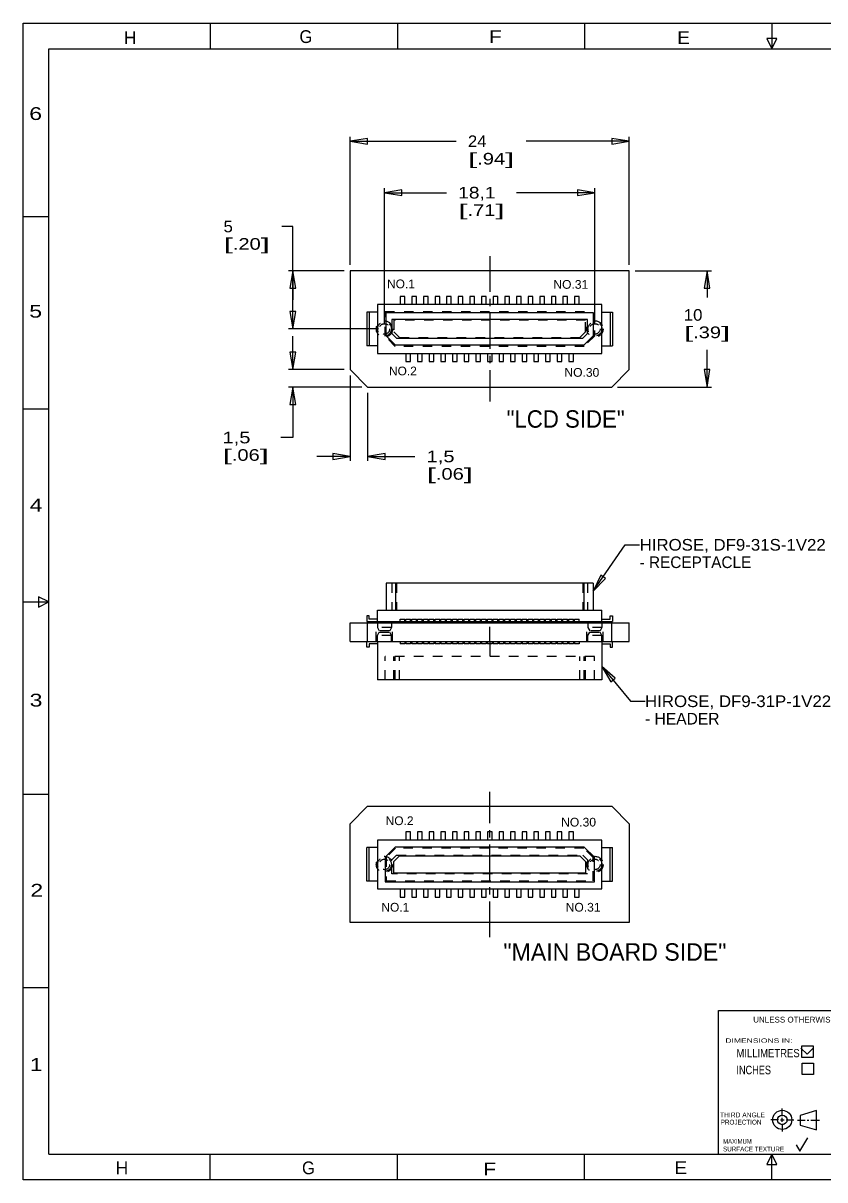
# Model space of a CAD drawing. Extents: x 21 to 278, y 4 to 203.
# Drawn here: x 20.7 to 158.6, y 3.7 to 202.5 of the extents above; entities that cross this region are included whole.
import ezdxf
from ezdxf.enums import TextEntityAlignment as Align

# ---------------------------------------------------------------- set-up
doc = ezdxf.new("R2010")
doc.units = 0
doc.header["$LTSCALE"] = 16.335
doc.header["$MEASUREMENT"] = 0
doc.linetypes.add('CENTER', pattern=[0.6, 0.375, -0.075, 0.075, -0.075])
doc.linetypes.add('HIDDEN', pattern=[0.2, 0.1, -0.1])
doc.layers.get('0').update_dxf_attribs({"linetype": 'CONTINUOUS'})
doc.layers.add('DEFAULT_1', color=7, linetype='CENTER')
doc.layers.add('DEFAULT_2', color=8, linetype='HIDDEN')
doc.styles.get("Standard").update_dxf_attribs({"font": 'txt', "width": 0.8})
doc.styles.add('TEXTSTYLE_1', font='shanno.ttf', dxfattribs={"width": 0.8})
doc.dimstyles.new('DIMSTYLE_1', dxfattribs={"dimtxt": 2, "dimasz": 3, "dimexe": 0.18, "dimexo": 0.0625, "dimgap": 0.09, "dimtad": 0, "dimtih": 1, "dimtoh": 1, "dimlfac": 0.5, "dimdsep": 46, "dimtxsty": 'Standard', "dimcen": 0.09, "dimadec": 0, "dimazin": 0, "dimtfac": 1, "dimtofl": 0, "dimtmove": 0, "dimatfit": 3, "dimfxl": 0, "dimtolj": 1, "dimarcsym": 0})

# ---------------------------------------------------------------- blocks, each defined once
blk = doc.blocks.new('*D0')
at = {"color": 2, "linetype": 'Continuous'}
for p, q in [((76.92, 160.94), (76.92, 182.95)), ((124.92, 160.94), (124.92, 182.95)), ((76.92, 182.2), (95.17, 182.2)), ((124.92, 182.2), (107.17, 182.2))]:
    blk.add_line(p, q, dxfattribs=at)
for points in [[(79.92, 182.7), (76.92, 182.2), (79.92, 181.7), (79.92, 182.7)], [(121.92, 181.7), (124.92, 182.2), (121.92, 182.7), (121.92, 181.7)]]:
    blk.add_lwpolyline(points, dxfattribs=at)
for s, width, p, p2 in [('24', 0.96, (97.17, 181.2), (100.37, 181.2)), ('[', 2.4, (97.17, 178.2), (98.77, 178.2)), ('.94', 1.2, (98.77, 178.2), (103.57, 178.2)), (']', 2.4, (103.57, 178.2), (105.17, 178.2))]:
    blk.add_text(s, height=2, dxfattribs=dict(at, width=width)).set_placement(p, p2, align=Align.FIT)
blk = doc.blocks.new('*D1')
at = {"color": 2, "linetype": 'Continuous'}
for p, q in [((125.92, 159.94), (139.05, 159.94)), ((138.3, 159.94), (138.3, 155.35)), ((138.3, 139.94), (138.3, 146.35)), ((122.92, 139.94), (139.05, 139.94))]:
    blk.add_line(p, q, dxfattribs=at)
for points in [[(138.8, 156.94), (138.3, 159.94), (137.8, 156.94), (138.8, 156.94)], [(137.8, 142.94), (138.3, 139.94), (138.8, 142.94), (137.8, 142.94)]]:
    blk.add_lwpolyline(points, dxfattribs=at)
for s, width, p, p2 in [('10', 1.371429, (134.3, 151.35), (137.5, 151.35)), ('[', 2.4, (134.3, 148.35), (135.9, 148.35)), ('.39', 1.2, (135.9, 148.35), (140.7, 148.35)), (']', 2.4, (140.7, 148.35), (142.3, 148.35))]:
    blk.add_text(s, height=2, dxfattribs=dict(at, width=width)).set_placement(p, p2, align=Align.FIT)
blk = doc.blocks.new('*D2')
at = {"color": 2, "linetype": 'Continuous'}
for p, q in [((82.82, 150.94), (82.82, 174.11)), ((82.82, 173.36), (93.51, 173.36)), ((119.02, 173.36), (105.51, 173.36)), ((119.02, 150.94), (119.02, 174.11))]:
    blk.add_line(p, q, dxfattribs=at)
for points in [[(85.82, 173.86), (82.82, 173.36), (85.82, 172.86), (85.82, 173.86)], [(116.02, 172.86), (119.02, 173.36), (116.02, 173.86), (116.02, 172.86)]]:
    blk.add_lwpolyline(points, dxfattribs=at)
for s, width, p, p2 in [('18,1', 1.28, (95.51, 172.36), (101.91, 172.36)), ('[', 2.4, (95.51, 169.36), (97.11, 169.36)), ('.71', 1.44, (97.11, 169.36), (101.91, 169.36)), (']', 2.4, (101.91, 169.36), (103.51, 169.36))]:
    blk.add_text(s, height=2, dxfattribs=dict(at, width=width)).set_placement(p, p2, align=Align.FIT)
blk = doc.blocks.new('*D3')
at = {"color": 2, "linetype": 'Continuous'}
for p, q in [((67.06, 142.94), (67.06, 148.69)), ((75.92, 142.94), (66.31, 142.94)), ((78.92, 139.94), (66.31, 139.94)), ((67.06, 139.94), (67.06, 131.27)), ((67.06, 131.27), (64.98, 131.27))]:
    blk.add_line(p, q, dxfattribs=at)
for points in [[(66.56, 145.94), (67.06, 142.94), (67.56, 145.94), (66.56, 145.94)], [(67.56, 136.94), (67.06, 139.94), (66.56, 136.94), (67.56, 136.94)]]:
    blk.add_lwpolyline(points, dxfattribs=at)
for s, width, p, p2 in [('1,5', 1.309091, (54.98, 130.27), (59.78, 130.27)), ('[', 2.4, (54.98, 127.27), (56.58, 127.27)), ('.06', 1.309091, (56.58, 127.27), (61.38, 127.27)), (']', 2.4, (61.38, 127.27), (62.98, 127.27))]:
    blk.add_text(s, height=2, dxfattribs=dict(at, width=width)).set_placement(p, p2, align=Align.FIT)
blk = doc.blocks.new('*D4')
at = {"color": 2, "linetype": 'Continuous'}
for p, q in [((76.92, 141.94), (76.92, 127.27)), ((79.92, 138.94), (79.92, 127.27)), ((76.92, 128.02), (71.17, 128.02)), ((79.92, 128.02), (88.07, 128.02))]:
    blk.add_line(p, q, dxfattribs=at)
for points in [[(73.92, 127.52), (76.92, 128.02), (73.92, 128.52), (73.92, 127.52)], [(82.92, 128.52), (79.92, 128.02), (82.92, 127.52), (82.92, 128.52)]]:
    blk.add_lwpolyline(points, dxfattribs=at)
for s, width, p, p2 in [('1,5', 1.309091, (90.07, 127.02), (94.87, 127.02)), ('[', 2.4, (90.07, 124.02), (91.67, 124.02)), ('.06', 1.309091, (91.67, 124.02), (96.47, 124.02)), (']', 2.4, (96.47, 124.02), (98.07, 124.02))]:
    blk.add_text(s, height=2, dxfattribs=dict(at, width=width)).set_placement(p, p2, align=Align.FIT)
blk = doc.blocks.new('*D6')
at = {"color": 2, "linetype": 'Continuous'}
for p, q in [((67.06, 167.55), (65.15, 167.55)), ((67.06, 154.94), (67.06, 167.55)), ((75.92, 159.94), (66.31, 159.94)), ((67.06, 159.94), (67.06, 154.94)), ((67.06, 149.94), (67.06, 154.94)), ((81.82, 149.94), (66.31, 149.94))]:
    blk.add_line(p, q, dxfattribs=at)
for points in [[(67.56, 156.94), (67.06, 159.94), (66.56, 156.94), (67.56, 156.94)], [(66.56, 152.94), (67.06, 149.94), (67.56, 152.94), (66.56, 152.94)]]:
    blk.add_lwpolyline(points, dxfattribs=at)
for s, width, p, p2 in [('5', 1.2, (55.15, 166.55), (56.75, 166.55)), ('[', 2.4, (55.15, 163.55), (56.75, 163.55)), ('.20', 1.309091, (56.75, 163.55), (61.55, 163.55)), (']', 2.4, (61.55, 163.55), (63.15, 163.55))]:
    blk.add_text(s, height=2, dxfattribs=dict(at, width=width)).set_placement(p, p2, align=Align.FIT)

msp = doc.modelspace()

# ---------------------------------------------------------------- linework, layer by layer
at = {"color": 3, "linetype": 'Continuous'}
for p, q in [((20.69, 3.66), (20.69, 202.505)), ((20.69, 202.505), (278.167, 202.505)), ((52.874, 202.505), (52.874, 198.11)), ((85.059, 202.505), (85.059, 198.11)), ((117.244, 202.505), (117.244, 198.11)), ((149.428, 202.505), (149.428, 198.11)), ((148.549, 199.868), (149.428, 198.11)), ((150.308, 199.868), (148.549, 199.868)), ((149.428, 198.11), (150.308, 199.868)), ((25.086, 8.056), (25.086, 198.11)), ((25.086, 198.11), (273.771, 198.11)), ((20.69, 169.292), (25.086, 169.292)), ((20.69, 136.189), (25.086, 136.189)), ((23.36, 103.89), (23.36, 102.132)), ((25.118, 103.011), (23.36, 103.89)), ((20.722, 103.011), (25.118, 103.011)), ((23.36, 102.132), (25.118, 103.011)), ((20.69, 69.985), (25.086, 69.985)), ((20.69, 36.757), (25.086, 36.757)), ((140.246, 32.783), (273.771, 32.783)), ((140.246, 8.056), (140.246, 32.783)), ((154.576, 26.691), (156.555, 26.691)), ((154.576, 24.712), (154.576, 26.691)), ((156.555, 26.691), (156.555, 24.712)), ((156.555, 24.712), (154.576, 24.712)), ((154.631, 23.747), (156.609, 23.747)), ((154.631, 21.769), (154.631, 23.747)), ((156.609, 23.747), (156.609, 21.769)), ((156.609, 21.769), (154.631, 21.769)), ((151.23, 14.632), (151.23, 15.95)), ((150.571, 13.972), (149.252, 13.972)), ((150.901, 13.972), (151.56, 13.972)), ((151.23, 13.643), (151.23, 14.302)), ((151.89, 13.972), (153.208, 13.972)), ((157.133, 15.564), (154.331, 14.739)), ((154.331, 14.739), (154.331, 13.091)), ((157.133, 12.267), (157.133, 15.564)), ((151.23, 13.313), (151.23, 11.994)), ((153.836, 13.915), (155.155, 13.915)), ((154.331, 13.091), (157.133, 12.267)), ((155.485, 13.915), (155.815, 13.915)), ((156.144, 13.915), (157.628, 13.915)), ((154.244, 8.587), (155.625, 10.901)), ((25.086, 8.056), (273.771, 8.056)), ((52.874, 3.66), (52.874, 8.056)), ((85.059, 3.66), (85.059, 8.056)), ((117.244, 3.66), (117.244, 8.056)), ((149.428, 8.056), (148.549, 6.298)), ((150.307, 6.298), (149.428, 8.056)), ((149.428, 3.66), (149.428, 8.056)), ((153.61, 9.676), (154.244, 8.587)), ((148.549, 6.298), (150.307, 6.298)), ((278.167, 3.66), (20.69, 3.66))]:
    msp.add_line(p, q, dxfattribs=at)
at = {"color": 7, "linetype": 'Continuous'}
for p, q in [((76.92, 159.94), (76.92, 142.94)), ((124.92, 159.94), (76.92, 159.94)), ((124.92, 142.94), (124.92, 159.94)), ((85.52, 155.54), (85.52, 154.14)), ((86.32, 155.54), (85.52, 155.54)), ((86.32, 154.14), (86.32, 155.54)), ((87.52, 155.54), (87.52, 154.14)), ((88.32, 155.54), (87.52, 155.54)), ((88.32, 154.14), (88.32, 155.54)), ((89.52, 155.54), (89.52, 154.14)), ((90.32, 155.54), (89.52, 155.54)), ((90.32, 154.14), (90.32, 155.54)), ((91.52, 155.54), (91.52, 154.14)), ((92.32, 155.54), (91.52, 155.54)), ((92.32, 154.14), (92.32, 155.54)), ((93.52, 155.54), (93.52, 154.14)), ((94.32, 155.54), (93.52, 155.54)), ((94.32, 154.14), (94.32, 155.54)), ((95.52, 155.54), (95.52, 154.14)), ((96.32, 155.54), (95.52, 155.54)), ((96.32, 154.14), (96.32, 155.54)), ((97.52, 155.54), (97.52, 154.14)), ((98.32, 155.54), (97.52, 155.54)), ((98.32, 154.14), (98.32, 155.54)), ((99.52, 155.54), (99.52, 154.14)), ((100.32, 155.54), (99.52, 155.54)), ((100.32, 154.14), (100.32, 155.54)), ((101.52, 155.54), (101.52, 154.14)), ((102.32, 155.54), (101.52, 155.54)), ((102.32, 154.14), (102.32, 155.54)), ((103.52, 155.54), (103.52, 154.14)), ((104.32, 155.54), (103.52, 155.54)), ((104.32, 154.14), (104.32, 155.54)), ((105.52, 155.54), (105.52, 154.14)), ((106.32, 155.54), (105.52, 155.54)), ((106.32, 154.14), (106.32, 155.54)), ((107.52, 155.54), (107.52, 154.14)), ((108.32, 155.54), (107.52, 155.54)), ((108.32, 154.14), (108.32, 155.54)), ((110.32, 155.54), (109.52, 155.54)), ((109.52, 155.54), (109.52, 154.14)), ((110.32, 154.14), (110.32, 155.54)), ((112.32, 155.54), (111.52, 155.54)), ((111.52, 155.54), (111.52, 154.14)), ((112.32, 154.14), (112.32, 155.54)), ((114.32, 155.54), (113.52, 155.54)), ((113.52, 155.54), (113.52, 154.14)), ((114.32, 154.14), (114.32, 155.54)), ((116.32, 155.54), (115.52, 155.54)), ((115.52, 155.54), (115.52, 154.14)), ((116.32, 154.14), (116.32, 155.54)), ((81.62, 154.14), (81.62, 145.74)), ((120.22, 154.14), (81.62, 154.14)), ((120.22, 145.74), (120.22, 154.14)), ((79.82, 152.84), (79.82, 147.04)), ((81.62, 152.84), (79.82, 152.84)), ((80.22, 152.84), (80.22, 147.04)), ((83.12, 148.725), (83.12, 152.74)), ((83.12, 152.74), (118.72, 152.74)), ((84.12, 151.54), (84.12, 149.14)), ((117.72, 151.54), (84.12, 151.54)), ((117.72, 149.14), (117.72, 151.54)), ((118.72, 152.74), (118.72, 148.725)), ((120.22, 152.84), (122.02, 152.84)), ((121.62, 152.84), (121.62, 147.04)), ((122.02, 152.84), (122.02, 147.04)), ((84.12, 149.14), (84.92, 148.34)), ((116.92, 148.34), (117.72, 149.14)), ((84.706, 147.14), (83.12, 148.725)), ((84.92, 148.34), (116.92, 148.34)), ((118.72, 148.725), (117.134, 147.14)), ((81.62, 147.04), (79.82, 147.04)), ((81.62, 145.74), (120.22, 145.74)), ((117.134, 147.14), (84.706, 147.14)), ((86.52, 145.74), (86.52, 144.34)), ((87.32, 144.34), (87.32, 145.74)), ((88.52, 145.74), (88.52, 144.34)), ((89.32, 144.34), (89.32, 145.74)), ((90.52, 145.74), (90.52, 144.34)), ((91.32, 144.34), (91.32, 145.74)), ((92.52, 145.74), (92.52, 144.34)), ((93.32, 144.34), (93.32, 145.74)), ((94.52, 145.74), (94.52, 144.34)), ((95.32, 144.34), (95.32, 145.74)), ((96.52, 145.74), (96.52, 144.34)), ((97.32, 144.34), (97.32, 145.74)), ((98.52, 145.74), (98.52, 144.34)), ((99.32, 144.34), (99.32, 145.74)), ((100.52, 145.74), (100.52, 144.34)), ((101.32, 144.34), (101.32, 145.74)), ((102.52, 145.74), (102.52, 144.34)), ((103.32, 144.34), (103.32, 145.74)), ((104.52, 145.74), (104.52, 144.34)), ((105.32, 144.34), (105.32, 145.74)), ((106.52, 145.74), (106.52, 144.34)), ((107.32, 144.34), (107.32, 145.74)), ((108.52, 145.74), (108.52, 144.34)), ((109.32, 144.34), (109.32, 145.74)), ((110.52, 145.74), (110.52, 144.34)), ((111.32, 144.34), (111.32, 145.74)), ((112.52, 145.74), (112.52, 144.34)), ((113.32, 144.34), (113.32, 145.74)), ((114.52, 145.74), (114.52, 144.34)), ((115.32, 144.34), (115.32, 145.74)), ((120.22, 147.04), (122.02, 147.04)), ((86.52, 144.34), (87.32, 144.34)), ((88.52, 144.34), (89.32, 144.34)), ((90.52, 144.34), (91.32, 144.34)), ((92.52, 144.34), (93.32, 144.34)), ((94.52, 144.34), (95.32, 144.34)), ((96.52, 144.34), (97.32, 144.34)), ((98.52, 144.34), (99.32, 144.34)), ((100.52, 144.34), (101.32, 144.34)), ((102.52, 144.34), (103.32, 144.34)), ((104.52, 144.34), (105.32, 144.34)), ((106.52, 144.34), (107.32, 144.34)), ((108.52, 144.34), (109.32, 144.34)), ((110.52, 144.34), (111.32, 144.34)), ((112.52, 144.34), (113.32, 144.34)), ((114.52, 144.34), (115.32, 144.34)), ((79.92, 139.94), (76.92, 142.94)), ((124.92, 142.94), (121.92, 139.94)), ((79.92, 139.94), (121.92, 139.94)), ((83.12, 106.221), (83.12, 101.621)), ((118.72, 106.221), (83.12, 106.221)), ((84.706, 106.221), (84.706, 101.621)), ((117.134, 106.221), (117.134, 101.621)), ((118.72, 106.221), (118.72, 101.621)), ((81.62, 99.421), (81.62, 101.621)), ((81.62, 101.621), (120.22, 101.621)), ((120.22, 99.421), (120.22, 101.621)), ((79.82, 100.621), (79.82, 99.621)), ((80.22, 100.621), (79.82, 100.621)), ((79.82, 99.621), (122.02, 99.621)), ((80.22, 100.021), (80.22, 100.621)), ((81.62, 100.021), (80.22, 100.021)), ((84.02, 99.621), (84.02, 99.421)), ((86.52, 99.621), (86.52, 100.021)), ((86.52, 100.021), (87.32, 100.021)), ((87.32, 99.621), (87.32, 100.021)), ((88.52, 99.621), (88.52, 100.021)), ((88.52, 100.021), (89.32, 100.021)), ((89.32, 99.621), (89.32, 100.021)), ((90.52, 99.621), (90.52, 100.021)), ((90.52, 100.021), (91.32, 100.021)), ((91.32, 99.621), (91.32, 100.021)), ((92.52, 99.621), (92.52, 100.021)), ((92.52, 100.021), (93.32, 100.021)), ((93.32, 99.621), (93.32, 100.021)), ((94.52, 99.621), (94.52, 100.021)), ((94.52, 100.021), (95.32, 100.021)), ((95.32, 99.621), (95.32, 100.021)), ((96.52, 99.621), (96.52, 100.021)), ((96.52, 100.021), (97.32, 100.021)), ((97.32, 99.621), (97.32, 100.021)), ((98.52, 99.621), (98.52, 100.021)), ((98.52, 100.021), (99.32, 100.021)), ((99.32, 99.621), (99.32, 100.021)), ((100.52, 99.621), (100.52, 100.021)), ((100.52, 100.021), (101.32, 100.021)), ((101.32, 99.621), (101.32, 100.021)), ((102.52, 99.621), (102.52, 100.021)), ((102.52, 100.021), (103.32, 100.021)), ((103.32, 99.621), (103.32, 100.021)), ((104.52, 99.621), (104.52, 100.021)), ((104.52, 100.021), (105.32, 100.021)), ((105.32, 99.621), (105.32, 100.021)), ((106.52, 100.021), (107.32, 100.021)), ((106.52, 99.621), (106.52, 100.021)), ((107.32, 99.621), (107.32, 100.021)), ((108.52, 100.021), (109.32, 100.021)), ((108.52, 99.621), (108.52, 100.021)), ((109.32, 99.621), (109.32, 100.021)), ((110.52, 100.021), (111.32, 100.021)), ((110.52, 99.621), (110.52, 100.021)), ((111.32, 99.621), (111.32, 100.021)), ((112.52, 100.021), (113.32, 100.021)), ((112.52, 99.621), (112.52, 100.021)), ((113.32, 99.621), (113.32, 100.021)), ((114.52, 100.021), (115.32, 100.021)), ((114.52, 99.621), (114.52, 100.021)), ((115.32, 99.621), (115.32, 100.021)), ((117.82, 99.621), (117.82, 99.421)), ((120.22, 100.021), (121.62, 100.021)), ((121.62, 100.621), (122.02, 100.621)), ((121.62, 100.021), (121.62, 100.621)), ((122.02, 100.621), (122.02, 99.621)), ((76.92, 96.221), (76.92, 99.421)), ((76.92, 99.421), (124.92, 99.421)), ((79.92, 96.221), (79.92, 99.421)), ((121.92, 96.221), (121.92, 99.421)), ((124.92, 96.221), (124.92, 99.421)), ((76.92, 96.221), (124.92, 96.221)), ((79.82, 95.221), (79.82, 96.221)), ((80.22, 95.821), (80.22, 95.221)), ((81.62, 95.821), (80.22, 95.821)), ((81.62, 96.221), (81.62, 89.621)), ((86.52, 96.221), (86.52, 95.821)), ((87.32, 95.821), (86.52, 95.821)), ((87.32, 96.221), (87.32, 95.821)), ((88.52, 96.221), (88.52, 95.821)), ((89.32, 95.821), (88.52, 95.821)), ((89.32, 96.221), (89.32, 95.821)), ((90.52, 96.221), (90.52, 95.821)), ((91.32, 95.821), (90.52, 95.821)), ((91.32, 96.221), (91.32, 95.821)), ((92.52, 96.221), (92.52, 95.821)), ((93.32, 95.821), (92.52, 95.821)), ((93.32, 96.221), (93.32, 95.821)), ((94.52, 96.221), (94.52, 95.821)), ((95.32, 95.821), (94.52, 95.821)), ((95.32, 96.221), (95.32, 95.821)), ((96.52, 96.221), (96.52, 95.821)), ((97.32, 95.821), (96.52, 95.821)), ((97.32, 96.221), (97.32, 95.821)), ((98.52, 96.221), (98.52, 95.821)), ((99.32, 95.821), (98.52, 95.821)), ((99.32, 96.221), (99.32, 95.821)), ((100.52, 96.221), (100.52, 95.821)), ((101.32, 95.821), (100.52, 95.821)), ((101.32, 96.221), (101.32, 95.821)), ((102.52, 96.221), (102.52, 95.821)), ((103.32, 95.821), (102.52, 95.821)), ((103.32, 96.221), (103.32, 95.821)), ((104.52, 96.221), (104.52, 95.821)), ((105.32, 95.821), (104.52, 95.821)), ((105.32, 96.221), (105.32, 95.821)), ((106.52, 96.221), (106.52, 95.821)), ((107.32, 95.821), (106.52, 95.821)), ((107.32, 96.221), (107.32, 95.821)), ((108.52, 96.221), (108.52, 95.821)), ((109.32, 95.821), (108.52, 95.821)), ((109.32, 96.221), (109.32, 95.821)), ((110.52, 96.221), (110.52, 95.821)), ((111.32, 95.821), (110.52, 95.821)), ((111.32, 96.221), (111.32, 95.821)), ((112.52, 96.221), (112.52, 95.821)), ((113.32, 95.821), (112.52, 95.821)), ((113.32, 96.221), (113.32, 95.821)), ((114.52, 96.221), (114.52, 95.821)), ((115.32, 95.821), (114.52, 95.821)), ((115.32, 96.221), (115.32, 95.821)), ((120.22, 96.221), (120.22, 89.621)), ((120.22, 95.821), (121.62, 95.821)), ((121.62, 95.821), (121.62, 95.221)), ((122.02, 95.221), (122.02, 96.221)), ((80.22, 95.221), (79.82, 95.221)), ((121.62, 95.221), (122.02, 95.221)), ((120.22, 89.621), (81.62, 89.621)), ((79.92, 67.88), (76.92, 64.88)), ((79.92, 67.88), (121.92, 67.88)), ((124.92, 64.88), (121.92, 67.88)), ((76.92, 47.88), (76.92, 64.88)), ((124.92, 64.88), (124.92, 47.88)), ((81.62, 62.08), (81.62, 53.68)), ((120.22, 62.08), (81.62, 62.08)), ((86.52, 63.48), (86.52, 62.08)), ((87.32, 63.48), (86.52, 63.48)), ((87.32, 62.08), (87.32, 63.48)), ((88.52, 63.48), (88.52, 62.08)), ((89.32, 63.48), (88.52, 63.48)), ((89.32, 62.08), (89.32, 63.48)), ((90.52, 63.48), (90.52, 62.08)), ((91.32, 63.48), (90.52, 63.48)), ((91.32, 62.08), (91.32, 63.48)), ((92.52, 63.48), (92.52, 62.08)), ((93.32, 63.48), (92.52, 63.48)), ((93.32, 62.08), (93.32, 63.48)), ((94.52, 63.48), (94.52, 62.08)), ((95.32, 63.48), (94.52, 63.48)), ((95.32, 62.08), (95.32, 63.48)), ((96.52, 63.48), (96.52, 62.08)), ((97.32, 63.48), (96.52, 63.48)), ((97.32, 62.08), (97.32, 63.48)), ((98.52, 63.48), (98.52, 62.08)), ((99.32, 63.48), (98.52, 63.48)), ((99.32, 62.08), (99.32, 63.48)), ((100.52, 63.48), (100.52, 62.08)), ((101.32, 63.48), (100.52, 63.48)), ((101.32, 62.08), (101.32, 63.48)), ((102.52, 63.48), (102.52, 62.08)), ((103.32, 63.48), (102.52, 63.48)), ((103.32, 62.08), (103.32, 63.48)), ((104.52, 63.48), (104.52, 62.08)), ((105.32, 63.48), (104.52, 63.48)), ((105.32, 62.08), (105.32, 63.48)), ((106.52, 63.48), (106.52, 62.08)), ((107.32, 63.48), (106.52, 63.48)), ((107.32, 62.08), (107.32, 63.48)), ((109.32, 63.48), (108.52, 63.48)), ((108.52, 63.48), (108.52, 62.08)), ((109.32, 62.08), (109.32, 63.48)), ((111.32, 63.48), (110.52, 63.48)), ((110.52, 63.48), (110.52, 62.08)), ((111.32, 62.08), (111.32, 63.48)), ((113.32, 63.48), (112.52, 63.48)), ((112.52, 63.48), (112.52, 62.08)), ((113.32, 62.08), (113.32, 63.48)), ((115.32, 63.48), (114.52, 63.48)), ((114.52, 63.48), (114.52, 62.08)), ((115.32, 62.08), (115.32, 63.48)), ((120.22, 53.68), (120.22, 62.08)), ((79.82, 54.98), (79.82, 60.78)), ((81.62, 60.78), (79.82, 60.78)), ((80.22, 54.98), (80.22, 60.78)), ((84.657, 60.88), (82.92, 59.143)), ((117.183, 60.88), (84.657, 60.88)), ((118.92, 59.143), (117.183, 60.88)), ((120.22, 60.78), (122.02, 60.78)), ((121.62, 54.98), (121.62, 60.78)), ((122.02, 54.98), (122.02, 60.78)), ((82.92, 59.143), (82.92, 54.88)), ((84.42, 58.38), (85.42, 59.38)), ((84.42, 56.38), (84.42, 58.38)), ((85.42, 59.38), (116.42, 59.38)), ((116.42, 59.38), (117.42, 58.38)), ((117.42, 58.38), (117.42, 56.38)), ((118.92, 54.88), (118.92, 59.143)), ((117.42, 56.38), (84.42, 56.38)), ((81.62, 54.98), (79.82, 54.98)), ((82.92, 54.88), (118.92, 54.88)), ((120.22, 54.98), (122.02, 54.98)), ((81.62, 53.68), (120.22, 53.68)), ((85.52, 53.68), (85.52, 52.28)), ((85.52, 52.28), (86.32, 52.28)), ((86.32, 52.28), (86.32, 53.68)), ((87.52, 53.68), (87.52, 52.28)), ((87.52, 52.28), (88.32, 52.28)), ((88.32, 52.28), (88.32, 53.68)), ((89.52, 53.68), (89.52, 52.28)), ((89.52, 52.28), (90.32, 52.28)), ((90.32, 52.28), (90.32, 53.68)), ((91.52, 53.68), (91.52, 52.28)), ((91.52, 52.28), (92.32, 52.28)), ((92.32, 52.28), (92.32, 53.68)), ((93.52, 53.68), (93.52, 52.28)), ((93.52, 52.28), (94.32, 52.28)), ((94.32, 52.28), (94.32, 53.68)), ((95.52, 53.68), (95.52, 52.28)), ((95.52, 52.28), (96.32, 52.28)), ((96.32, 52.28), (96.32, 53.68)), ((97.52, 53.68), (97.52, 52.28)), ((97.52, 52.28), (98.32, 52.28)), ((98.32, 52.28), (98.32, 53.68)), ((99.52, 53.68), (99.52, 52.28)), ((99.52, 52.28), (100.32, 52.28)), ((100.32, 52.28), (100.32, 53.68)), ((101.52, 53.68), (101.52, 52.28)), ((101.52, 52.28), (102.32, 52.28)), ((102.32, 52.28), (102.32, 53.68)), ((103.52, 53.68), (103.52, 52.28)), ((103.52, 52.28), (104.32, 52.28)), ((104.32, 52.28), (104.32, 53.68)), ((105.52, 53.68), (105.52, 52.28)), ((105.52, 52.28), (106.32, 52.28)), ((106.32, 52.28), (106.32, 53.68)), ((107.52, 53.68), (107.52, 52.28)), ((107.52, 52.28), (108.32, 52.28)), ((108.32, 52.28), (108.32, 53.68)), ((109.52, 53.68), (109.52, 52.28)), ((109.52, 52.28), (110.32, 52.28)), ((110.32, 52.28), (110.32, 53.68)), ((111.52, 53.68), (111.52, 52.28)), ((111.52, 52.28), (112.32, 52.28)), ((112.32, 52.28), (112.32, 53.68)), ((113.52, 53.68), (113.52, 52.28)), ((113.52, 52.28), (114.32, 52.28)), ((114.32, 52.28), (114.32, 53.68)), ((115.52, 53.68), (115.52, 52.28)), ((115.52, 52.28), (116.32, 52.28)), ((116.32, 52.28), (116.32, 53.68)), ((124.92, 47.88), (76.92, 47.88))]:
    msp.add_line(p, q, dxfattribs=at)
at = {"color": 2, "linetype": 'Continuous'}
for p, q in [((118.72, 104.854), (124.202, 112.83)), ((124.202, 112.83), (126.702, 112.83)), ((120.22, 91.916), (125.131, 85.936)), ((125.131, 85.936), (127.631, 85.936))]:
    msp.add_line(p, q, dxfattribs=at)
for points in [[(120.007, 107.609), (118.72, 104.854), (120.831, 107.043), (120.007, 107.609)], [(122.511, 89.915), (120.22, 91.916), (121.738, 89.28), (122.511, 89.915)], [(154.449, 26.308), (155.491, 25.266), (156.532, 26.308)]]:
    msp.add_lwpolyline(points, dxfattribs=at)
at = {"color": 3, "linetype": 'Continuous'}
for radius in [1.648, 0.824]:
    msp.add_circle((151.23, 13.972), radius, dxfattribs=at)
at = {"layer": 'DEFAULT_1', "color": 2, "linetype": 'CENTER'}
for p, q in [((100.92, 162.44), (100.92, 137.44)), ((100.92, 96.221), (100.92, 98.722)), ((100.92, 96.221), (100.92, 93.721)), ((100.92, 45.38), (100.92, 70.38))]:
    msp.add_line(p, q, dxfattribs=at)
at = {"layer": 'DEFAULT_2', "color": 8, "linetype": 'HIDDEN'}
for p, q in [((82.92, 148.677), (82.92, 152.94)), ((82.92, 152.94), (118.92, 152.94)), ((84.42, 151.44), (84.42, 149.44)), ((117.42, 151.44), (84.42, 151.44)), ((117.42, 149.44), (117.42, 151.44)), ((118.92, 152.94), (118.92, 148.677)), ((84.42, 149.44), (85.42, 148.44)), ((116.42, 148.44), (117.42, 149.44)), ((84.657, 146.94), (82.92, 148.677)), ((85.42, 148.44), (116.42, 148.44)), ((118.92, 148.677), (117.183, 146.94)), ((117.183, 146.94), (84.657, 146.94)), ((84.12, 106.221), (84.12, 101.621)), ((84.92, 106.221), (84.92, 101.621)), ((116.92, 106.221), (116.92, 101.621)), ((117.72, 106.221), (117.72, 101.621)), ((85.52, 99.621), (85.52, 100.021)), ((85.52, 100.021), (86.32, 100.021)), ((86.32, 99.621), (86.32, 100.021)), ((87.52, 99.621), (87.52, 100.021)), ((87.52, 100.021), (88.32, 100.021)), ((88.32, 99.621), (88.32, 100.021)), ((89.52, 99.621), (89.52, 100.021)), ((89.52, 100.021), (90.32, 100.021)), ((90.32, 99.621), (90.32, 100.021)), ((91.52, 99.621), (91.52, 100.021)), ((91.52, 100.021), (92.32, 100.021)), ((92.32, 99.621), (92.32, 100.021)), ((93.52, 99.621), (93.52, 100.021)), ((93.52, 100.021), (94.32, 100.021)), ((94.32, 99.621), (94.32, 100.021)), ((95.52, 99.621), (95.52, 100.021)), ((95.52, 100.021), (96.32, 100.021)), ((96.32, 99.621), (96.32, 100.021)), ((97.52, 99.621), (97.52, 100.021)), ((97.52, 100.021), (98.32, 100.021)), ((98.32, 99.621), (98.32, 100.021)), ((99.52, 99.621), (99.52, 100.021)), ((99.52, 100.021), (100.32, 100.021)), ((100.32, 99.621), (100.32, 100.021)), ((101.52, 99.621), (101.52, 100.021)), ((101.52, 100.021), (102.32, 100.021)), ((102.32, 99.621), (102.32, 100.021)), ((103.52, 99.621), (103.52, 100.021)), ((103.52, 100.021), (104.32, 100.021)), ((104.32, 99.621), (104.32, 100.021)), ((105.52, 100.021), (106.32, 100.021)), ((105.52, 99.621), (105.52, 100.021)), ((106.32, 99.621), (106.32, 100.021)), ((107.52, 100.021), (108.32, 100.021)), ((107.52, 99.621), (107.52, 100.021)), ((108.32, 99.621), (108.32, 100.021)), ((109.52, 100.021), (110.32, 100.021)), ((109.52, 99.621), (109.52, 100.021)), ((110.32, 99.621), (110.32, 100.021)), ((111.52, 100.021), (112.32, 100.021)), ((111.52, 99.621), (111.52, 100.021)), ((112.32, 99.621), (112.32, 100.021)), ((113.52, 100.021), (114.32, 100.021)), ((113.52, 99.621), (113.52, 100.021)), ((114.32, 99.621), (114.32, 100.021)), ((115.52, 100.021), (116.32, 100.021)), ((115.52, 99.621), (115.52, 100.021)), ((116.32, 99.621), (116.32, 100.021)), ((81.42, 96.221), (81.42, 99.421)), ((81.62, 99.421), (81.62, 98.621)), ((81.62, 98.621), (81.92, 98.021)), ((84.02, 98.621), (81.62, 98.621)), ((81.62, 97.221), (81.92, 97.821)), ((83.72, 98.021), (81.92, 98.021)), ((81.92, 97.821), (83.72, 97.821)), ((84.02, 98.621), (83.72, 98.021)), ((84.02, 97.221), (83.72, 97.821)), ((84.02, 99.421), (84.02, 98.621)), ((84.22, 96.221), (84.22, 99.421)), ((117.62, 96.221), (117.62, 99.421)), ((117.82, 99.421), (117.82, 98.621)), ((120.22, 98.621), (117.82, 98.621)), ((117.82, 98.621), (118.12, 98.021)), ((117.82, 97.221), (118.12, 97.821)), ((119.92, 98.021), (118.12, 98.021)), ((118.12, 97.821), (119.92, 97.821)), ((120.22, 98.621), (119.92, 98.021)), ((120.22, 97.221), (119.92, 97.821)), ((120.22, 99.421), (120.22, 98.621)), ((120.42, 96.221), (120.42, 99.421)), ((81.62, 96.221), (81.62, 97.221)), ((84.02, 97.221), (81.62, 97.221)), ((84.02, 96.221), (84.02, 97.221)), ((85.52, 96.221), (85.52, 95.821)), ((86.32, 95.821), (85.52, 95.821)), ((86.32, 96.221), (86.32, 95.821)), ((87.52, 96.221), (87.52, 95.821)), ((88.32, 95.821), (87.52, 95.821)), ((88.32, 96.221), (88.32, 95.821)), ((89.52, 96.221), (89.52, 95.821)), ((90.32, 95.821), (89.52, 95.821)), ((90.32, 96.221), (90.32, 95.821)), ((91.52, 96.221), (91.52, 95.821)), ((92.32, 95.821), (91.52, 95.821)), ((92.32, 96.221), (92.32, 95.821)), ((93.52, 96.221), (93.52, 95.821)), ((94.32, 95.821), (93.52, 95.821)), ((94.32, 96.221), (94.32, 95.821)), ((95.52, 96.221), (95.52, 95.821)), ((96.32, 95.821), (95.52, 95.821)), ((96.32, 96.221), (96.32, 95.821)), ((97.52, 96.221), (97.52, 95.821)), ((98.32, 95.821), (97.52, 95.821)), ((98.32, 96.221), (98.32, 95.821)), ((99.52, 96.221), (99.52, 95.821)), ((100.32, 95.821), (99.52, 95.821)), ((100.32, 96.221), (100.32, 95.821)), ((101.52, 96.221), (101.52, 95.821)), ((102.32, 95.821), (101.52, 95.821)), ((102.32, 96.221), (102.32, 95.821)), ((103.52, 96.221), (103.52, 95.821)), ((104.32, 95.821), (103.52, 95.821)), ((104.32, 96.221), (104.32, 95.821)), ((105.52, 96.221), (105.52, 95.821)), ((106.32, 95.821), (105.52, 95.821)), ((106.32, 96.221), (106.32, 95.821)), ((107.52, 96.221), (107.52, 95.821)), ((108.32, 95.821), (107.52, 95.821)), ((108.32, 96.221), (108.32, 95.821)), ((109.52, 96.221), (109.52, 95.821)), ((110.32, 95.821), (109.52, 95.821)), ((110.32, 96.221), (110.32, 95.821)), ((111.52, 96.221), (111.52, 95.821)), ((112.32, 95.821), (111.52, 95.821)), ((112.32, 96.221), (112.32, 95.821)), ((113.52, 96.221), (113.52, 95.821)), ((114.32, 95.821), (113.52, 95.821)), ((114.32, 96.221), (114.32, 95.821)), ((115.52, 96.221), (115.52, 95.821)), ((116.32, 95.821), (115.52, 95.821)), ((116.32, 96.221), (116.32, 95.821)), ((120.22, 97.221), (117.82, 97.221)), ((117.82, 96.221), (117.82, 97.221)), ((120.22, 96.221), (120.22, 97.221)), ((82.92, 89.621), (82.92, 93.621)), ((118.92, 93.621), (82.92, 93.621)), ((84.42, 89.621), (84.42, 93.621)), ((84.657, 89.621), (84.657, 93.621)), ((85.42, 89.621), (85.42, 93.621)), ((116.42, 89.621), (116.42, 93.621)), ((117.183, 89.621), (117.183, 93.621)), ((117.42, 89.621), (117.42, 93.621)), ((118.92, 89.621), (118.92, 93.621)), ((84.706, 60.68), (83.12, 59.095)), ((117.134, 60.68), (84.706, 60.68)), ((118.72, 59.095), (117.134, 60.68)), ((83.12, 59.095), (83.12, 55.08)), ((84.12, 58.68), (84.92, 59.48)), ((84.12, 56.28), (84.12, 58.68)), ((84.92, 59.48), (116.92, 59.48)), ((116.92, 59.48), (117.72, 58.68)), ((117.72, 58.68), (117.72, 56.28)), ((118.72, 55.08), (118.72, 59.095)), ((117.72, 56.28), (84.12, 56.28)), ((83.12, 55.08), (118.72, 55.08))]:
    msp.add_line(p, q, dxfattribs=at)
for centre, radius in [((82.82, 149.94), 1.4), ((82.82, 149.94), 1.2), ((119.02, 149.94), 1.4), ((119.02, 149.94), 1.2), ((82.82, 149.94), 0.9), ((119.02, 149.94), 0.9), ((82.82, 57.88), 1.4), ((82.82, 57.88), 1.2), ((82.82, 57.88), 0.9), ((119.02, 57.88), 1.4), ((119.02, 57.88), 1.2), ((119.02, 57.88), 0.9)]:
    msp.add_circle(centre, radius, dxfattribs=at)

# ---------------------------------------------------------------- texts
at = {"color": 2, "linetype": 'Continuous', "oblique": 0.00002}
for s, height, width, p, p2 in [('H', 2.198, 1.5, (37.991, 198.893), (40.189, 198.893)), ('G', 2.198, 1.5, (68.211, 199.089), (70.409, 199.089)), ('F', 2.198, 1.5, (100.793, 199.089), (102.991, 199.089)), ('E', 2.198, 1.5, (133.155, 198.921), (135.353, 198.921)), ('6', 2.198, 1.5, (21.744, 185.854), (23.942, 185.854)), ('5', 2.198, 1.5, (21.744, 151.881), (23.942, 151.881)), ('4', 2.198, 1.5, (21.813, 118.55), (24.011, 118.55)), ('3', 2.198, 1.5, (21.813, 85.028), (24.011, 85.028)), ('2', 2.198, 1.5, (21.932, 52.342), (24.13, 52.342)), ('UNLESS OTHERWISE SPECIFIED:', 0.98906, 0.888162, (146.228, 30.71), (168.482, 30.71)), ('DIMENSIONS IN:', 0.7418, 1.296303, (141.455, 27.228), (152.995, 27.228)), ('MILLIMETRES', 1.41767, 0.767438, (143.342, 24.74), (154.221, 24.74)), ('1', 2.198, 3, (21.841, 22.392), (24.039, 22.392)), ('INCHES', 1.4836, 0.749996, (143.354, 21.806), (149.288, 21.806)), ('THIRD ANGLE', 0.82422, 0.904809, (140.529, 14.406), (148.235, 14.406)), ('PROJECTION', 0.8242, 0.910684, (140.644, 13.171), (147.65, 13.171)), ('MAXIMUM', 0.8242, 0.939501, (141.072, 9.863), (145.976, 9.863)), ('SURFACE TEXTURE', 0.82422, 0.869289, (141.042, 8.547), (151.55, 8.547)), ('H', 2.198, 1.5, (36.573, 4.622), (38.77, 4.622)), ('G', 2.198, 1.5, (68.651, 4.622), (70.849, 4.622)), ('F', 2.198, 1.5, (99.814, 4.435), (102.012, 4.435)), ('E', 2.198, 1.5, (132.68, 4.646), (134.878, 4.646))]:
    msp.add_text(s, height=height, dxfattribs=dict(at, width=width)).set_placement(p, p2, align=Align.FIT)
at = {"color": 2, "linetype": 'Continuous'}
for s, height, width, p, p2 in [('NO.1', 1.5, 1.2, (83.265, 156.934), (88.065, 156.934)), ('NO.31', 1.5, 1.090909, (111.868, 156.84), (117.868, 156.84)), ('NO.2', 1.5, 1.066667, (83.592, 141.959), (88.392, 141.959)), ('NO.30', 1.5, 1.043478, (113.768, 141.713), (119.768, 141.713)), ('HIROSE, DF9-31S-1V22', 2, 0.864865, (126.702, 111.83), (158.702, 111.83)), ('- RECEPTACLE', 2, 0.822857, (126.702, 108.83), (145.902, 108.83)), ('HIROSE, DF9-31P-1V22', 2, 0.864865, (127.631, 84.936), (159.631, 84.936)), ('- HEADER', 2, 0.834783, (127.631, 81.936), (140.431, 81.936)), ('NO.2', 1.5, 1.066667, (83.026, 64.646), (87.826, 64.646)), ('NO.30', 1.5, 1.043478, (113.203, 64.401), (119.203, 64.401)), ('NO.1', 1.5, 1.2, (82.293, 49.775), (87.093, 49.775)), ('NO.31', 1.5, 1.090909, (113.983, 49.775), (119.983, 49.775))]:
    msp.add_text(s, height=height, dxfattribs=dict(at, width=width)).set_placement(p, p2, align=Align.FIT)
at = {"linetype": 'Continuous', "style": 'TEXTSTYLE_1'}
for s, width, p, p2 in [('"LCD SIDE"', 0.840935, (103.828, 132.959), (124.131, 132.959)), ('"MAIN BOARD SIDE"', 0.860595, (103.273, 41.333), (141.631, 41.333))]:
    msp.add_text(s, height=3, dxfattribs=dict(at, width=width)).set_placement(p, p2, align=Align.FIT)

# ---------------------------------------------------------------- dimensions: what is measured, and where the dimension line sits
at = {"color": 2, "linetype": 'Continuous'}
for base, p1, p2, picture, middle in [((124.92, 182.196), (76.92, 160.94), (124.92, 160.94), '*D0', (101.169, 180.696)), ((119.02, 173.364), (82.82, 150.94), (119.02, 150.94), '*D2', (99.513, 171.864)), ((79.92, 128.025), (76.92, 141.94), (79.92, 138.94), '*D4', (94.07, 126.525))]:
    dim = msp.add_linear_dim(base=base, p1=p1, p2=p2, dimstyle='DIMSTYLE_1', dxfattribs=at)
    dim.commit()
    dim.dimension.update_dxf_attribs({"geometry": picture, "text_midpoint": middle, "dimtype": 160})
for base, p1, p2, angle, picture, middle in [((67.056, 149.94), (75.92, 159.94), (81.82, 149.94), 270, '*D6', (59.149, 166.05)), ((138.301, 139.94), (125.92, 159.94), (122.92, 139.94), 270, '*D1', (138.301, 150.849)), ((67.063, 142.94), (78.92, 139.94), (75.92, 142.94), 90, '*D3', (58.985, 129.766))]:
    dim = msp.add_linear_dim(base=base, p1=p1, p2=p2, angle=angle, dimstyle='DIMSTYLE_1', dxfattribs=at)
    dim.commit()
    dim.dimension.update_dxf_attribs({"geometry": picture, "text_midpoint": middle, "dimtype": 160})

doc.saveas('drawing.dxf')
